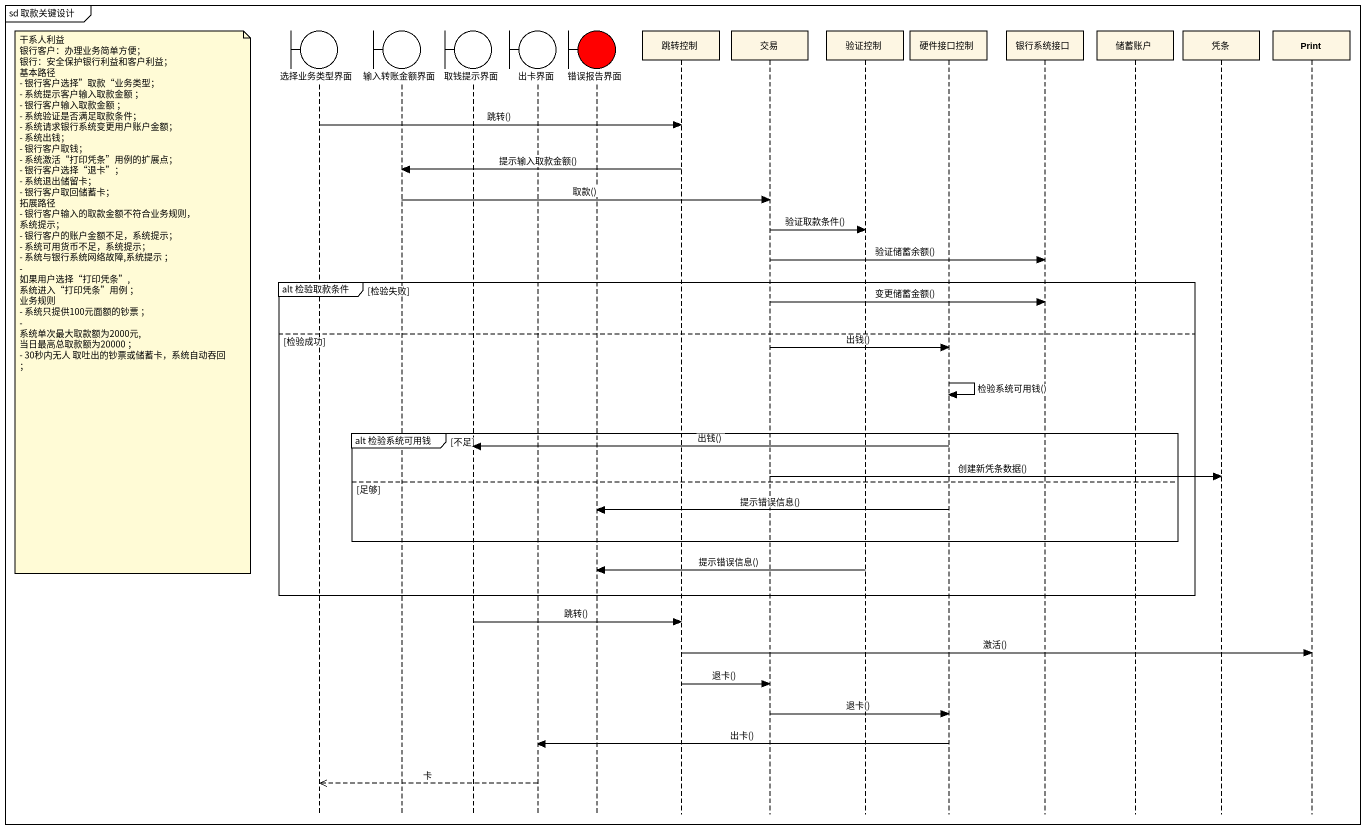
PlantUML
@startuml
mainframe sd 取款关键设计
hide footbox
boundary 选择业务类型界面
boundary 输入转账金额界面
boundary 取钱提示界面
boundary 出卡界面
boundary 错误报告界面 #FF0000
participant 跳转控制
participant 交易
participant 验证控制
participant 硬件接口控制
participant 银行系统接口
participant 储蓄账户
participant 凭条
participant Print

选择业务类型界面 -> 跳转控制 : 跳转()
跳转控制 -> 输入转账金额界面 : 提示输入取款金额()
输入转账金额界面 -> 交易 : 取款()
交易 -> 验证控制 : 验证取款条件()
交易 -> 银行系统接口 : 验证储蓄余额()
group alt 检验取款条件 [检验失败]
  交易 -> 银行系统接口 : 变更储蓄金额()
  note left of 选择业务类型界面
    干系人利益
    银行客户：办理业务简单方便；
    银行：安全保护银行利益和客户利益；
    基本路径
    - 银行客户选择”取款“业务类型；
    - 系统提示客户输入取款金额 ；
    - 银行客户输入取款金额 ；
    - 系统验证是否满足取款条件；
    - 系统请求银行系统变更用户账户金额；
    - 系统出钱；
    - 银行客户取钱；
    - 系统激活“打印凭条”用例的扩展点；
    - 银行客户选择“退卡”；
    - 系统退出储留卡；
    - 银行客户取回储蓄卡；
    拓展路径
    - 银行客户输入的取款金额不符合业务规则， 系统提示；
    - 银行客户的账户金额不足，系统提示；
    - 系统可用货币不足，系统提示；
    - 系统与银行系统网络故障,系统提示 ；
    - 如果用户选择“打印凭条”,系统进入“打印凭条”用例 ；
    业务规则
    - 系统只提供100元面额的钞票 ；
    - 系统单次最大取款额为2000元,当日最高总取款额为20000 ；
    - 30秒内无人 取吐出的钞票或储蓄卡，系统自动吞回 ；
  end note
else 检验成功
  交易 -> 硬件接口控制 : 出钱()
  硬件接口控制 -> 硬件接口控制 : 检验系统可用钱()
  group alt 检验系统可用钱 [不足]
    硬件接口控制 -> 取钱提示界面 : 出钱()
    交易 -> 凭条 : 创建新凭条数据()
  else 足够
    硬件接口控制 -> 错误报告界面 : 提示错误信息()
  end
  验证控制 -> 错误报告界面 : 提示错误信息()
end
取钱提示界面 -> 跳转控制 : 跳转()
跳转控制 -> Print : 激活()
跳转控制 -> 交易 : 退卡()
交易 -> 硬件接口控制 : 退卡()
硬件接口控制 -> 出卡界面 : 出卡()
出卡界面 -->> 选择业务类型界面 : 卡
@enduml
